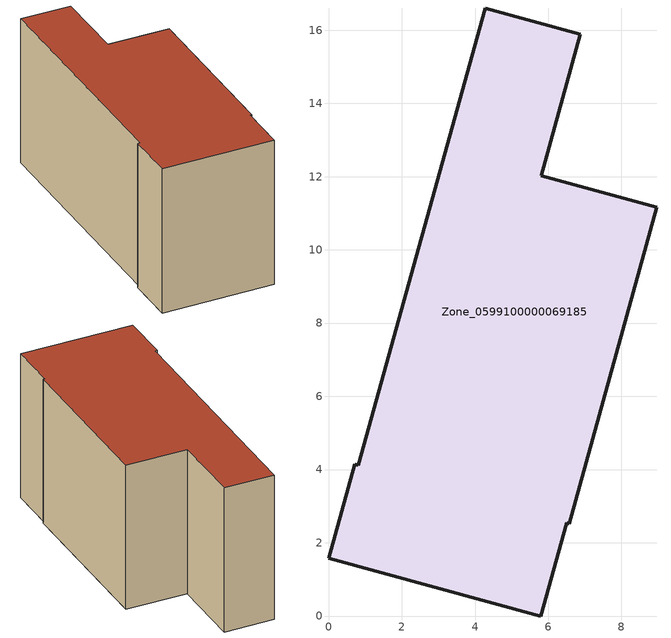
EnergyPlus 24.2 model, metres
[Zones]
Zone_0599100000069185
 floor ground (C_G): 5.8,0 0,1.58 0.71,4.14 0.81,4.12 4.28,16.61 6.87,15.89 5.81,12.03 8.97,11.16 6.58,2.52 6.5,2.54 z0
 wall outside (C_F): 5.81,12.03 6.87,15.89 4.28,16.61 0.81,4.12 0.71,4.14 0,1.58 5.8,0 6.5,2.54 6.58,2.52 8.97,11.16 5.81,12.03 z0:8.04
 roof outside (C_R): 4.28,16.61 0.81,4.12 0.71,4.14 0,1.58 5.8,0 6.5,2.54 6.58,2.52 8.97,11.16 5.81,12.03 6.87,15.89 z8.04
[BUILDING]
Pand.0599100000069185: North Axis=0; Terrain=City; Loads Convergence Tolerance Value=0.04; Temperature Convergence Tolerance Value=0.4; Solar Distribution=FullExterior; Maximum Number of Warmup Days=25; Minimum Number of Warmup Days=1
[Site:Location]
Rotterdam.The.Hague.AP_ZH_NLD Design_Conditions: Latitude=51.96; Longitude=4.45; Time Zone=1; Elevation=-4.5
[SITE:GROUNDTEMPERATURE:BUILDINGSURFACE]
18, 18, 18, 18, 18, 18, 18, 18, 18, 18, 18, 18
[MATERIAL] Thermal Absorptance=0.9; Solar Absorptance=0.7; Visible Absorptance=0.7
Name | Roughness | Thickness | Conductivity | Density | Specific Heat
G.TI.1975-1991 | MediumSmooth | 0.15 | 0.288461 | 540 | 1210
F.TI.1975-1991 | Rough | 0.3 | 0.230769 | 1920 | 840
R.TI.1975-1991 | MediumRough | 0.2 | 0.153846 | 1500 | 1000
[CONSTRUCTION]
C_G: G.TI.1975-1991
C_F: F.TI.1975-1991
C_R: R.TI.1975-1991
[ZONE]
Zone_0599100000069185: Type=1; Multiplier=1; Ceiling Height=Autocalculate; Volume=Autocalculate; Floor Area=autocalculate; Part of Total Floor Area=Yes
[ZONEINFILTRATION:DESIGNFLOWRATE]
Infil_Zone_0599100000069185: Zone or ZoneList or Space or SpaceList=Zone_0599100000069185; Schedule=AlwaysOn; Design Flow Rate Calculation Method=Flow/Area; Flow Rate per Floor Area=0.003; Constant Term Coefficient=1; Temperature Term Coefficient=0; Velocity Term Coefficient=0; Velocity Squared Term Coefficient=0
[HVACTEMPLATE:ZONE:IDEALLOADSAIRSYSTEM]
Zone_0599100000069185: Maximum Heating Supply Air Temperature=50; Minimum Cooling Supply Air Temperature=13; Maximum Heating Supply Air Humidity Ratio=0.0156; Minimum Cooling Supply Air Humidity Ratio=0.0077; Heating Limit=NoLimit; Cooling Limit=NoLimit; Dehumidification Control Type=ConstantSensibleHeatRatio; Cooling Sensible Heat Ratio=0.7; Dehumidification Setpoint=60; Humidification Control Type=None; Humidification Setpoint=30; Outdoor Air Method=None; Outdoor Air Flow Rate per Person=0.00944; Outdoor Air Flow Rate per Zone Floor Area=0; Outdoor Air Flow Rate per Zone=0; Demand Controlled Ventilation Type=None; Outdoor Air Economizer Type=NoEconomizer; Heat Recovery Type=None; Sensible Heat Recovery Effectiveness=0.7; Latent Heat Recovery Effectiveness=0.65
[ZONECONTROL:THERMOSTAT]
ThermostatControl_Zone_0599100000069185: Zone or ZoneList=Zone_0599100000069185; Control Type Schedule=DualSetpointControlType; Control 1=Thermostat_Zone_0599100000069185; Temperature Difference Between Cutout And Setpoint=0
[THERMOSTATSETPOINT:DUALSETPOINT]
Thermostat_Zone_0599100000069185: Heating Setpoint Temperature Schedule=HeatingSetpoint_Zone_0599100000069185; Cooling Setpoint Temperature Schedule=CoolingSetpoint_Zone_0599100000069185
[SCHEDULE:COMPACT]
HeatingSetpoint_Zone_0599100000069185: Through: 12/31, For: AllDays, Until: 24:00, 21
CoolingSetpoint_Zone_0599100000069185: Through: 12/31, For: AllDays, Until: 24:00, 24
DualSetpointControlType: Through: 12/31, For: AllDays, Until: 24:00, 4
AlwaysOn: Through: 12/31, For: AllDays, Until: 24:00, 1
